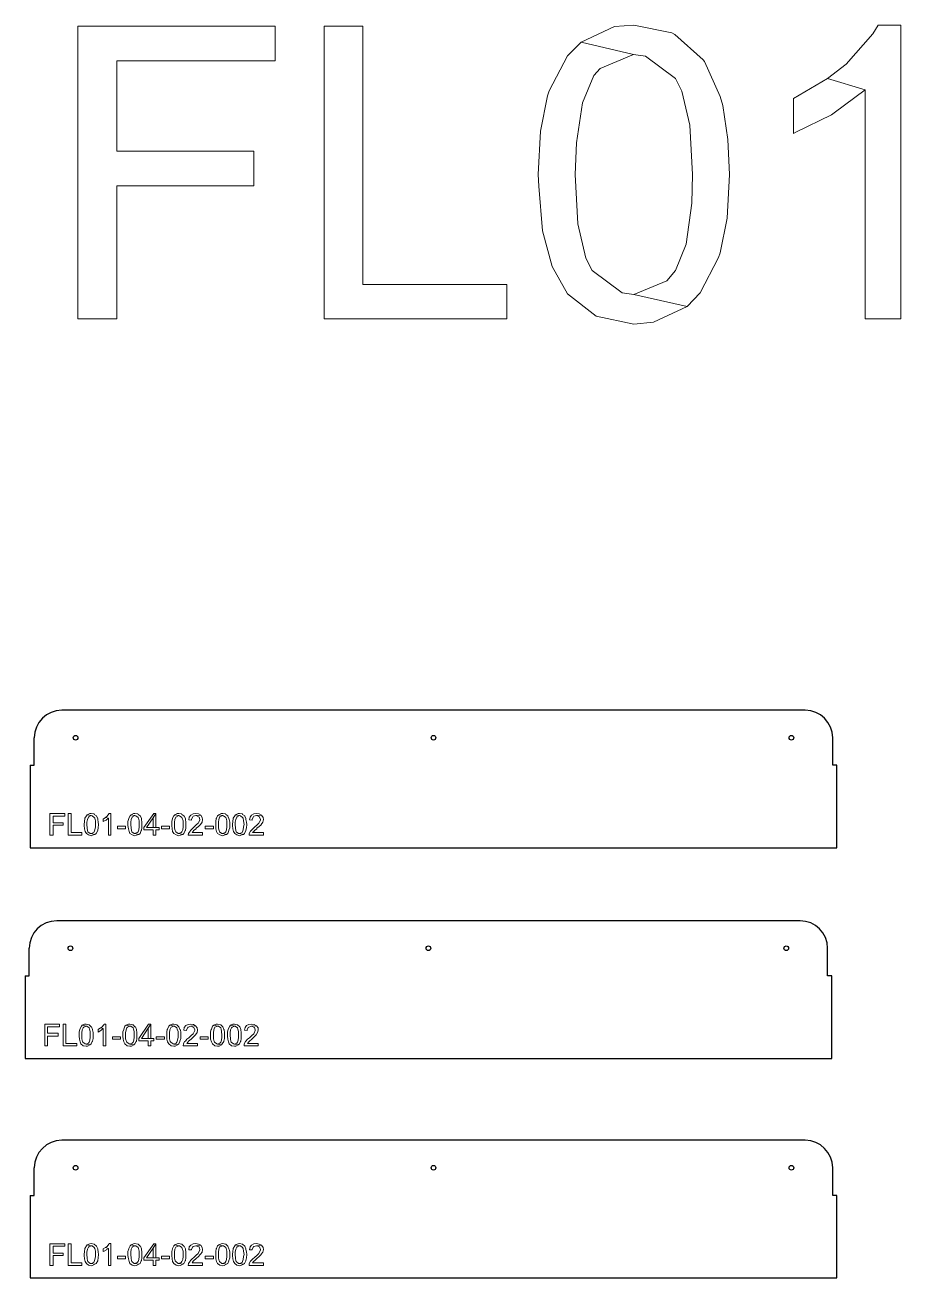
# Model space of a CAD drawing. Header units: millimetres. Extents: x 977 to 12288, y -94 to 5752.
# Drawn here: x 5550 to 6186, y 4636 to 5546 of the extents above; entities that cross this region are included whole.
import ezdxf

# ---------------------------------------------------------------- set-up
doc = ezdxf.new("R2010")
doc.units = ezdxf.units.MM

msp = doc.modelspace()

# ---------------------------------------------------------------- linework, layer by layer
at = {"color": 7, "linetype": 'Continuous', "lineweight": 25}
for p, q in [((6116.55254737, 5048.48994066), (5576.55254737, 5048.48994066)), ((5556.55254737, 5008.48994066), (5556.55254737, 5028.48994066)), ((6136.55254737, 5008.48994066), (6136.55254737, 5028.48994066)), ((5553.55254737, 5008.48994066), (5553.55254737, 4948.48994066)), ((5553.55254737, 5008.48994066), (5556.55254737, 5008.48994066)), ((6139.55254737, 5008.48994066), (6136.55254737, 5008.48994066)), ((6139.55254737, 4948.48994066), (6139.55254737, 5008.48994066)), ((5553.55254737, 4948.48994066), (6139.55254737, 4948.48994066)), ((6112.84202483, 4895.51691042), (5572.84202483, 4895.51691042)), ((5552.84202483, 4855.51691042), (5552.84202483, 4875.51691042)), ((6132.84202483, 4855.51691042), (6132.84202483, 4875.51691042)), ((5549.84202483, 4855.51691042), (5549.84202483, 4795.51691042)), ((5549.84202483, 4855.51691042), (5552.84202483, 4855.51691042)), ((6135.84202483, 4855.51691042), (6132.84202483, 4855.51691042)), ((6135.84202483, 4795.51691042), (6135.84202483, 4855.51691042)), ((5549.84202483, 4795.51691042), (6135.84202483, 4795.51691042)), ((6116.55254737, 4736.05411526), (5576.55254737, 4736.05411526)), ((5556.55254737, 4696.05411526), (5556.55254737, 4716.05411526)), ((6136.55254737, 4696.05411526), (6136.55254737, 4716.05411526)), ((5553.55254737, 4696.05411526), (5553.55254737, 4636.05411526)), ((5553.55254737, 4696.05411526), (5556.55254737, 4696.05411526)), ((6139.55254737, 4696.05411526), (6136.55254737, 4696.05411526)), ((6139.55254737, 4636.05411526), (6139.55254737, 4696.05411526)), ((5553.55254737, 4636.05411526), (6139.55254737, 4636.05411526))]:
    msp.add_line(p, q, dxfattribs=at)
at = {"color": 0, "lineweight": 0}
for points in [[(5731.49257593, 5545.3604979), (5588.21809279, 5545.3604979), (5588.21809279, 5332.70506426), (5616.4217312, 5332.70506426), (5616.4217312, 5429.44354402), (5715.98057481, 5429.44354402), (5715.98057481, 5454.54478221), (5616.4217312, 5454.54478221), (5616.4217312, 5520.25925972), (5731.49257593, 5520.25925972)], [(5795.23279875, 5545.3604979), (5767.02916034, 5545.3604979), (5767.02916034, 5332.70506426), (5899.86829727, 5332.70506426), (5899.86829727, 5357.80630245), (5795.23279875, 5357.80630245)], [(5992.09419488, 5546.20660706), (5977.99237567, 5545.07846152), (5953.73724664, 5533.79700615), (5991.8121585, 5524.77184186), (6000.5552864, 5523.64369633), (6022.27208798, 5507.28558605), (6027.06670651, 5498.26042175), (6032.7074342, 5473.44121995), (6034.68168888, 5437.62259916), (6034.11761612, 5416.75190674), (6030.16910674, 5387.1380864), (6022.27208798, 5367.95961228), (6016.06728753, 5360.34462991), (5992.09419488, 5350.47335646), (6030.73317951, 5341.73022856), (6040.32241657, 5351.601502), (6053.57812662, 5377.26681296), (6054.70627216, 5380.65124957), (6059.78292707, 5406.03452414), (6061.47514538, 5437.62259916), (6060.34699984, 5463.00587374), (6056.68052685, 5487.82507554), (6054.70627216, 5494.31191238), (6043.42481679, 5519.69518695), (6042.57870764, 5520.82333248), (6021.9900516, 5539.43773384), (6019.73376053, 5540.56587937)], [(6186.13522717, 5546.20660706), (6169.4950805, 5546.20660706), (6165.82860751, 5539.71977022), (6146.368097, 5517.72093226), (6132.83035057, 5507.28558605), (6160.18787983, 5499.10653091), (6160.18787983, 5332.70506426), (6186.13522717, 5332.70506426)], [(5953.73724664, 5533.79700615), (5943.86597319, 5523.92573271), (5930.61026314, 5498.54245814), (5929.4821176, 5494.87598514), (5924.40546269, 5469.21067419), (5922.71324438, 5437.62259916), (5922.99528077, 5429.16150764), (5925.81564461, 5396.72732346), (5932.86655421, 5370.77997612), (5943.86597319, 5351.03742923), (5964.73666562, 5334.67931895), (5992.09419488, 5329.03859127), (6006.47805047, 5330.44877319), (6030.73317951, 5341.73022856), (5992.09419488, 5350.47335646), (5983.63310336, 5351.601502), (5961.91630178, 5367.95961228), (5957.12168325, 5376.98477657), (5951.48095556, 5401.80397838), (5949.50670087, 5437.62259916), (5950.35281003, 5460.74958266), (5954.86539217, 5489.79933023), (5963.04444731, 5509.54187712), (5967.55702946, 5514.61853203), (5991.8121585, 5524.77184186)], [(6132.83035057, 5507.28558605), (6108.01114876, 5492.90173045), (6108.01114876, 5467.51845588), (6109.70336707, 5468.36456503), (6135.65071441, 5481.05620232), (6137.6249691, 5482.46638424), (6160.18787983, 5499.10653091)]]:
    msp.add_lwpolyline(points, close=True, dxfattribs=at)
at = {"color": 4, "lineweight": 0}
for points in [[(5578.62885573, 4973.39071087), (5567.91147313, 4973.39071087), (5567.91147313, 4957.59667336), (5570.16776421, 4957.59667336), (5570.16776421, 4964.92961934), (5577.50071019, 4964.92961934), (5577.50071019, 4966.62183765), (5570.16776421, 4966.62183765), (5570.16776421, 4971.41645618), (5578.62885573, 4971.41645618)], [(5583.42347426, 4973.39071087), (5581.16718319, 4973.39071087), (5581.16718319, 4957.59667336), (5591.03845663, 4957.59667336), (5591.03845663, 4959.57092804), (5583.42347426, 4959.57092804)], [(5594.98696601, 4972.54460172), (5594.42289324, 4971.69849256), (5593.2947477, 4970.00627426), (5593.2947477, 4969.72423787), (5593.01271132, 4967.74998318), (5592.73067494, 4965.49369211), (5592.73067494, 4964.64758296), (5593.01271132, 4962.39129189), (5593.57678409, 4960.4170372), (5594.42289324, 4959.00685528), (5595.83307516, 4957.87870974), (5597.80732985, 4957.31463697), (5598.93547539, 4957.59667336), (5600.62769369, 4958.16074612), (5597.80732985, 4959.00685528), (5597.24325708, 4959.00685528), (5595.55103878, 4960.13500081), (5595.26900239, 4960.98110997), (5594.98696601, 4962.67332827), (5594.70492963, 4965.49369211), (5594.70492963, 4967.18591042), (5595.26900239, 4969.16016511), (5595.83307516, 4970.85238341), (5596.11511155, 4971.13441979), (5597.80732985, 4971.98052895)], [(5597.80732985, 4973.39071087), (5596.9612207, 4973.39071087), (5594.98696601, 4972.54460172), (5597.80732985, 4971.98052895), (5598.653439, 4971.69849256), (5600.06362092, 4970.57034703), (5600.62769369, 4970.00627426), (5600.90973008, 4968.03201957), (5600.90973008, 4965.49369211), (5600.90973008, 4963.80147381), (5600.62769369, 4961.54518273), (5600.06362092, 4960.13500081), (5599.78158454, 4959.57092804), (5597.80732985, 4959.00685528), (5600.62769369, 4958.16074612), (5601.47380284, 4959.00685528), (5602.60194838, 4960.98110997), (5602.60194838, 4961.26314635), (5602.88398477, 4962.95536465), (5603.16602115, 4965.49369211), (5602.88398477, 4967.18591042), (5602.60194838, 4969.16016511), (5602.60194838, 4969.72423787), (5601.75583923, 4971.41645618), (5601.75583923, 4971.69849256), (5600.06362092, 4972.8266381), (5600.06362092, 4973.10867448)], [(5608.24267606, 4970.57034703), (5606.55045776, 4969.44220149), (5606.55045776, 4967.74998318), (5606.55045776, 4967.74998318), (5608.52471245, 4968.59609234), (5608.80674883, 4968.59609234), (5610.49896714, 4970.00627426)], [(5612.19118544, 4973.39071087), (5611.06303991, 4973.39071087), (5610.78100352, 4973.10867448), (5609.3708216, 4971.41645618), (5608.24267606, 4970.57034703), (5610.49896714, 4970.00627426), (5610.49896714, 4957.59667336), (5612.19118544, 4957.59667336)], [(5626.85707742, 4972.54460172), (5626.29300465, 4971.69849256), (5625.16485911, 4970.00627426), (5625.16485911, 4969.72423787), (5624.60078634, 4967.74998318), (5624.60078634, 4965.49369211), (5624.60078634, 4964.64758296), (5624.88282273, 4962.39129189), (5625.4468955, 4960.4170372), (5626.01096827, 4959.00685528), (5627.70318657, 4957.87870974), (5629.67744126, 4957.31463697), (5630.8055868, 4957.59667336), (5632.4978051, 4958.16074612), (5629.67744126, 4959.00685528), (5629.11336849, 4959.00685528), (5627.42115019, 4960.13500081), (5627.1391138, 4960.98110997), (5626.85707742, 4962.67332827), (5626.57504103, 4965.49369211), (5626.57504103, 4967.18591042), (5626.85707742, 4969.16016511), (5627.70318657, 4970.85238341), (5627.98522295, 4971.13441979), (5629.67744126, 4971.98052895)], [(5629.67744126, 4973.39071087), (5628.54929572, 4973.39071087), (5626.85707742, 4972.54460172), (5629.67744126, 4971.98052895), (5630.24151403, 4971.69849256), (5631.93373233, 4970.57034703), (5632.21576872, 4970.00627426), (5632.77984148, 4968.03201957), (5632.77984148, 4965.49369211), (5632.77984148, 4963.80147381), (5632.4978051, 4961.54518273), (5631.93373233, 4960.13500081), (5631.36965956, 4959.57092804), (5629.67744126, 4959.00685528), (5632.4978051, 4958.16074612), (5633.34391425, 4959.00685528), (5634.19002341, 4960.98110997), (5634.47205979, 4961.26314635), (5634.75409617, 4962.95536465), (5634.75409617, 4965.49369211), (5634.75409617, 4967.18591042), (5634.47205979, 4969.16016511), (5634.47205979, 4969.72423787), (5633.62595064, 4971.41645618), (5633.34391425, 4971.69849256), (5631.93373233, 4972.8266381), (5631.65169595, 4973.10867448)], [(5644.907406, 4973.39071087), (5643.49722408, 4973.39071087), (5636.16427809, 4963.23740104), (5636.16427809, 4961.54518273), (5642.93315131, 4961.54518273), (5642.93315131, 4957.59667336), (5644.907406, 4957.59667336), (5644.907406, 4961.54518273), (5647.16369708, 4961.54518273), (5647.16369708, 4963.23740104), (5644.907406, 4963.23740104), (5638.13853278, 4963.23740104), (5642.93315131, 4970.28831064)], [(5644.907406, 4973.39071087), (5642.93315131, 4970.28831064), (5642.93315131, 4963.23740104), (5638.13853278, 4963.23740104), (5644.907406, 4963.23740104)], [(5658.72718883, 4972.54460172), (5657.88107967, 4971.69849256), (5657.03497052, 4970.00627426), (5657.03497052, 4969.72423787), (5656.47089775, 4967.74998318), (5656.47089775, 4965.49369211), (5656.47089775, 4964.64758296), (5656.75293414, 4962.39129189), (5657.03497052, 4960.4170372), (5657.88107967, 4959.00685528), (5659.57329798, 4957.87870974), (5661.54755267, 4957.31463697), (5662.6756982, 4957.59667336), (5664.36791651, 4958.16074612), (5661.54755267, 4959.00685528), (5660.9834799, 4959.00685528), (5659.29126159, 4960.13500081), (5659.00922521, 4960.98110997), (5658.44515244, 4962.67332827), (5658.44515244, 4965.49369211), (5658.44515244, 4967.18591042), (5658.72718883, 4969.16016511), (5659.29126159, 4970.85238341), (5659.85533436, 4971.13441979), (5661.54755267, 4971.98052895)], [(5661.54755267, 4973.39071087), (5660.41940713, 4973.39071087), (5658.72718883, 4972.54460172), (5661.54755267, 4971.98052895), (5662.11162544, 4971.69849256), (5663.80384374, 4970.57034703), (5664.08588012, 4970.00627426), (5664.64995289, 4968.03201957), (5664.64995289, 4965.49369211), (5664.64995289, 4963.80147381), (5664.36791651, 4961.54518273), (5663.80384374, 4960.13500081), (5663.23977097, 4959.57092804), (5661.54755267, 4959.00685528), (5664.36791651, 4958.16074612), (5665.21402566, 4959.00685528), (5666.06013481, 4960.98110997), (5666.3421712, 4961.26314635), (5666.62420758, 4962.95536465), (5666.62420758, 4965.49369211), (5666.62420758, 4967.18591042), (5666.3421712, 4969.16016511), (5666.3421712, 4969.72423787), (5665.49606204, 4971.41645618), (5665.21402566, 4971.69849256), (5663.80384374, 4972.8266381), (5663.52180736, 4973.10867448)], [(5677.62362656, 4972.26256533), (5673.95715357, 4971.98052895), (5674.23918995, 4971.98052895), (5675.93140826, 4971.13441979), (5676.21344464, 4970.85238341), (5676.77751741, 4969.16016511), (5676.77751741, 4968.59609234), (5675.93140826, 4966.90387403), (5675.64937187, 4966.33980126), (5674.23918995, 4965.21165573), (5672.54697165, 4963.51943742), (5671.13678973, 4962.39129189), (5670.00864419, 4960.98110997), (5669.72660781, 4960.69907358), (5668.59846227, 4959.00685528), (5668.31642589, 4957.59667336), (5678.7517721, 4957.59667336), (5678.7517721, 4959.57092804), (5671.13678973, 4959.57092804), (5671.98289888, 4960.4170372), (5672.26493526, 4960.98110997), (5674.23918995, 4962.39129189), (5674.23918995, 4962.67332827), (5675.93140826, 4964.08351019), (5677.05955379, 4965.21165573), (5677.34159018, 4965.49369211), (5678.46973572, 4967.18591042), (5678.7517721, 4969.16016511), (5678.46973572, 4970.57034703)], [(5673.95715357, 4973.39071087), (5671.98289888, 4973.10867448), (5670.29068058, 4972.26256533), (5669.16253504, 4970.85238341), (5668.88049865, 4968.87812872), (5670.85475334, 4968.59609234), (5670.85475334, 4969.44220149), (5671.7008625, 4971.13441979), (5671.98289888, 4971.41645618), (5673.95715357, 4971.98052895), (5677.62362656, 4972.26256533), (5675.93140826, 4973.10867448)], [(5690.59730023, 4972.54460172), (5689.75119108, 4971.69849256), (5688.90508193, 4970.00627426), (5688.62304554, 4969.72423787), (5688.34100916, 4967.74998318), (5688.34100916, 4965.49369211), (5688.34100916, 4964.64758296), (5688.34100916, 4962.39129189), (5688.90508193, 4960.4170372), (5689.75119108, 4959.00685528), (5691.44340939, 4957.87870974), (5693.41766407, 4957.31463697), (5694.54580961, 4957.59667336), (5696.23802792, 4958.16074612), (5693.41766407, 4959.00685528), (5692.85359131, 4959.00685528), (5691.161373, 4960.13500081), (5690.87933662, 4960.98110997), (5690.31526385, 4962.67332827), (5690.31526385, 4965.49369211), (5690.31526385, 4967.18591042), (5690.59730023, 4969.16016511), (5691.161373, 4970.85238341), (5691.44340939, 4971.13441979), (5693.41766407, 4971.98052895)], [(5693.41766407, 4973.39071087), (5692.28951854, 4973.39071087), (5690.59730023, 4972.54460172), (5693.41766407, 4971.98052895), (5693.98173684, 4971.69849256), (5695.67395515, 4970.57034703), (5695.95599153, 4970.00627426), (5696.5200643, 4968.03201957), (5696.5200643, 4965.49369211), (5696.5200643, 4963.80147381), (5696.23802792, 4961.54518273), (5695.67395515, 4960.13500081), (5695.10988238, 4959.57092804), (5693.41766407, 4959.00685528), (5696.23802792, 4958.16074612), (5697.08413707, 4959.00685528), (5697.93024622, 4960.98110997), (5697.93024622, 4961.26314635), (5698.49431899, 4962.95536465), (5698.49431899, 4965.49369211), (5698.49431899, 4967.18591042), (5698.21228261, 4969.16016511), (5697.93024622, 4969.72423787), (5697.08413707, 4971.41645618), (5697.08413707, 4971.69849256), (5695.67395515, 4972.8266381), (5695.39191876, 4973.10867448)], [(5702.72486475, 4972.54460172), (5702.16079198, 4971.69849256), (5701.03264645, 4970.00627426), (5701.03264645, 4969.72423787), (5700.75061006, 4967.74998318), (5700.46857368, 4965.49369211), (5700.46857368, 4964.64758296), (5700.75061006, 4962.39129189), (5701.31468283, 4960.4170372), (5702.16079198, 4959.00685528), (5703.5709739, 4957.87870974), (5705.54522859, 4957.31463697), (5706.67337413, 4957.59667336), (5708.64762882, 4958.16074612), (5705.54522859, 4959.00685528), (5704.98115582, 4959.00685528), (5703.28893752, 4960.13500081), (5703.00690114, 4960.98110997), (5702.72486475, 4962.67332827), (5702.44282837, 4965.49369211), (5702.44282837, 4967.18591042), (5703.00690114, 4969.16016511), (5703.5709739, 4970.85238341), (5703.85301029, 4971.13441979), (5705.54522859, 4971.98052895)], [(5705.54522859, 4973.39071087), (5704.69911944, 4973.39071087), (5702.72486475, 4972.54460172), (5705.54522859, 4971.98052895), (5706.39133775, 4971.69849256), (5707.80151967, 4970.57034703), (5708.36559243, 4970.00627426), (5708.64762882, 4968.03201957), (5708.9296652, 4965.49369211), (5708.64762882, 4963.80147381), (5708.36559243, 4961.54518273), (5707.80151967, 4960.13500081), (5707.51948328, 4959.57092804), (5705.54522859, 4959.00685528), (5708.64762882, 4958.16074612), (5709.21170159, 4959.00685528), (5710.33984712, 4960.98110997), (5710.33984712, 4961.26314635), (5710.62188351, 4962.95536465), (5710.90391989, 4965.49369211), (5710.62188351, 4967.18591042), (5710.33984712, 4969.16016511), (5710.33984712, 4969.72423787), (5709.49373797, 4971.41645618), (5709.49373797, 4971.69849256), (5707.80151967, 4972.8266381), (5707.80151967, 4973.10867448)], [(5721.62130249, 4972.26256533), (5717.95482949, 4971.98052895), (5718.23686588, 4971.98052895), (5720.21112057, 4971.13441979), (5720.21112057, 4970.85238341), (5720.77519334, 4969.16016511), (5720.77519334, 4968.59609234), (5719.92908418, 4966.90387403), (5719.6470478, 4966.33980126), (5718.51890226, 4965.21165573), (5716.54464757, 4963.51943742), (5715.41650204, 4962.39129189), (5714.00632012, 4960.98110997), (5713.72428373, 4960.69907358), (5712.5961382, 4959.00685528), (5712.5961382, 4957.59667336), (5723.03148441, 4957.59667336), (5723.03148441, 4959.57092804), (5715.13446565, 4959.57092804), (5715.98057481, 4960.4170372), (5716.54464757, 4960.98110997), (5718.23686588, 4962.39129189), (5718.23686588, 4962.67332827), (5719.92908418, 4964.08351019), (5721.3392661, 4965.21165573), (5721.3392661, 4965.49369211), (5722.46741164, 4967.18591042), (5723.03148441, 4969.16016511), (5722.74944803, 4970.57034703)], [(5717.95482949, 4973.39071087), (5715.98057481, 4973.10867448), (5714.2883565, 4972.26256533), (5713.44224735, 4970.85238341), (5712.87817458, 4968.87812872), (5714.85242927, 4968.59609234), (5714.85242927, 4969.44220149), (5715.69853842, 4971.13441979), (5715.98057481, 4971.41645618), (5717.95482949, 4971.98052895), (5721.62130249, 4972.26256533), (5719.92908418, 4973.10867448)], [(5616.98580397, 4962.39129189), (5616.98580397, 4964.36554658), (5622.90856804, 4964.36554658), (5622.90856804, 4962.39129189), (5616.98580397, 4962.39129189)], [(5648.85591538, 4962.39129189), (5648.85591538, 4964.36554658), (5654.77867945, 4964.36554658), (5654.77867945, 4962.39129189), (5648.85591538, 4962.39129189)], [(5680.72602679, 4962.39129189), (5680.72602679, 4964.36554658), (5686.64879086, 4964.36554658), (5686.64879086, 4962.39129189), (5680.72602679, 4962.39129189)], [(5574.96238274, 4820.52699066), (5564.24500014, 4820.52699066), (5564.24500014, 4804.73295315), (5566.21925483, 4804.73295315), (5566.21925483, 4811.78386276), (5573.8342372, 4811.78386276), (5573.8342372, 4813.75811744), (5566.21925483, 4813.75811744), (5566.21925483, 4818.55273597), (5574.96238274, 4818.55273597)], [(5579.47496488, 4820.52699066), (5577.50071019, 4820.52699066), (5577.50071019, 4804.73295315), (5587.37198364, 4804.73295315), (5587.37198364, 4806.42517146), (5579.47496488, 4806.42517146)], [(5591.32049302, 4819.68088151), (5590.75642025, 4818.83477236), (5589.62827471, 4816.86051767), (5589.62827471, 4816.57848129), (5589.06420194, 4814.88626298), (5589.06420194, 4812.34793552), (5589.06420194, 4811.78386276), (5589.34623833, 4809.52757168), (5589.9103111, 4807.55331699), (5590.47438386, 4806.14313507), (5592.16660217, 4804.73295315), (5594.14085686, 4804.45091677), (5595.26900239, 4804.45091677), (5596.9612207, 4805.29702592), (5594.14085686, 4805.86109869), (5593.57678409, 4806.14313507), (5591.88456578, 4807.27128061), (5591.6025294, 4807.83535338), (5591.03845663, 4809.80960807), (5591.03845663, 4812.34793552), (5591.03845663, 4814.04015383), (5591.32049302, 4816.2964449), (5592.16660217, 4817.70662682), (5592.44863855, 4818.27069959), (5594.14085686, 4818.83477236)], [(5594.14085686, 4820.52699066), (5593.01271132, 4820.52699066), (5591.32049302, 4819.68088151), (5594.14085686, 4818.83477236), (5594.70492963, 4818.83477236), (5596.39714793, 4817.70662682), (5596.67918431, 4816.86051767), (5597.24325708, 4815.16829936), (5597.24325708, 4812.34793552), (5597.24325708, 4810.9377536), (5596.9612207, 4808.68146253), (5596.39714793, 4807.27128061), (5595.83307516, 4806.70720784), (5594.14085686, 4805.86109869), (5596.9612207, 4805.29702592), (5597.80732985, 4806.14313507), (5598.653439, 4807.83535338), (5598.93547539, 4808.11738976), (5599.21751177, 4810.09164445), (5599.21751177, 4812.34793552), (5599.21751177, 4814.32219021), (5598.93547539, 4816.2964449), (5598.93547539, 4816.57848129), (5598.08936624, 4818.55273597), (5597.80732985, 4818.55273597), (5596.39714793, 4819.9629179), (5596.11511155, 4819.9629179)], [(5604.57620307, 4817.70662682), (5602.88398477, 4816.57848129), (5602.88398477, 4814.6042266), (5602.88398477, 4814.6042266), (5604.85823945, 4815.73237213), (5604.85823945, 4815.73237213), (5606.55045776, 4817.14255405)], [(5608.52471245, 4820.52699066), (5607.39656691, 4820.52699066), (5607.11453053, 4819.9629179), (5605.70434861, 4818.27069959), (5604.57620307, 4817.70662682), (5606.55045776, 4817.14255405), (5606.55045776, 4804.73295315), (5608.52471245, 4804.73295315)], [(5623.19060442, 4819.68088151), (5622.34449527, 4818.83477236), (5621.49838612, 4816.86051767), (5621.49838612, 4816.57848129), (5620.93431335, 4814.88626298), (5620.93431335, 4812.34793552), (5620.93431335, 4811.78386276), (5621.21634973, 4809.52757168), (5621.49838612, 4807.55331699), (5622.34449527, 4806.14313507), (5624.03671358, 4804.73295315), (5626.01096827, 4804.45091677), (5627.1391138, 4804.45091677), (5628.83133211, 4805.29702592), (5626.01096827, 4805.86109869), (5625.4468955, 4806.14313507), (5623.75467719, 4807.27128061), (5623.47264081, 4807.83535338), (5622.90856804, 4809.80960807), (5622.90856804, 4812.34793552), (5622.90856804, 4814.04015383), (5623.19060442, 4816.2964449), (5623.75467719, 4817.70662682), (5624.31874996, 4818.27069959), (5626.01096827, 4818.83477236)], [(5626.01096827, 4820.52699066), (5624.88282273, 4820.52699066), (5623.19060442, 4819.68088151), (5626.01096827, 4818.83477236), (5626.57504103, 4818.83477236), (5628.26725934, 4817.70662682), (5628.54929572, 4816.86051767), (5629.11336849, 4815.16829936), (5629.11336849, 4812.34793552), (5629.11336849, 4810.9377536), (5628.83133211, 4808.68146253), (5628.26725934, 4807.27128061), (5627.70318657, 4806.70720784), (5626.01096827, 4805.86109869), (5628.83133211, 4805.29702592), (5629.67744126, 4806.14313507), (5630.52355041, 4807.83535338), (5630.8055868, 4808.11738976), (5631.08762318, 4810.09164445), (5631.08762318, 4812.34793552), (5631.08762318, 4814.32219021), (5630.8055868, 4816.2964449), (5630.8055868, 4816.57848129), (5629.95947764, 4818.55273597), (5629.67744126, 4818.55273597), (5628.26725934, 4819.9629179), (5627.98522295, 4819.9629179)], [(5641.24093301, 4820.52699066), (5639.5487147, 4820.52699066), (5632.4978051, 4810.09164445), (5632.4978051, 4808.39942615), (5639.26667832, 4808.39942615), (5639.26667832, 4804.73295315), (5641.24093301, 4804.73295315), (5641.24093301, 4808.39942615), (5643.49722408, 4808.39942615), (5643.49722408, 4810.09164445), (5641.24093301, 4810.09164445), (5634.47205979, 4810.09164445), (5639.26667832, 4817.42459044)], [(5641.24093301, 4820.52699066), (5639.26667832, 4817.42459044), (5639.26667832, 4810.09164445), (5634.47205979, 4810.09164445), (5641.24093301, 4810.09164445)], [(5655.06071583, 4819.68088151), (5654.21460668, 4818.83477236), (5653.36849753, 4816.86051767), (5653.08646114, 4816.57848129), (5652.80442476, 4814.88626298), (5652.80442476, 4812.34793552), (5652.80442476, 4811.78386276), (5652.80442476, 4809.52757168), (5653.36849753, 4807.55331699), (5654.21460668, 4806.14313507), (5655.90682498, 4804.73295315), (5657.88107967, 4804.45091677), (5659.00922521, 4804.45091677), (5660.70144351, 4805.29702592), (5657.88107967, 4805.86109869), (5657.3170069, 4806.14313507), (5655.6247886, 4807.27128061), (5655.34275222, 4807.83535338), (5654.77867945, 4809.80960807), (5654.77867945, 4812.34793552), (5654.77867945, 4814.04015383), (5655.06071583, 4816.2964449), (5655.6247886, 4817.70662682), (5655.90682498, 4818.27069959), (5657.88107967, 4818.83477236)], [(5657.88107967, 4820.52699066), (5656.75293414, 4820.52699066), (5655.06071583, 4819.68088151), (5657.88107967, 4818.83477236), (5658.44515244, 4818.83477236), (5660.13737075, 4817.70662682), (5660.41940713, 4816.86051767), (5660.9834799, 4815.16829936), (5660.9834799, 4812.34793552), (5660.9834799, 4810.9377536), (5660.70144351, 4808.68146253), (5660.13737075, 4807.27128061), (5659.57329798, 4806.70720784), (5657.88107967, 4805.86109869), (5660.70144351, 4805.29702592), (5661.54755267, 4806.14313507), (5662.39366182, 4807.83535338), (5662.39366182, 4808.11738976), (5662.95773459, 4810.09164445), (5662.95773459, 4812.34793552), (5662.95773459, 4814.32219021), (5662.6756982, 4816.2964449), (5662.39366182, 4816.57848129), (5661.54755267, 4818.55273597), (5661.54755267, 4818.55273597), (5660.13737075, 4819.9629179), (5659.85533436, 4819.9629179)], [(5673.67511718, 4819.11680874), (5670.29068058, 4818.83477236), (5670.57271696, 4818.83477236), (5672.26493526, 4817.98866321), (5672.54697165, 4817.98866321), (5673.11104442, 4816.2964449), (5673.11104442, 4815.73237213), (5672.26493526, 4813.75811744), (5671.98289888, 4813.47608106), (5670.57271696, 4812.06589914), (5668.88049865, 4810.37368083), (5667.47031673, 4809.52757168), (5666.3421712, 4808.11738976), (5665.77809843, 4807.83535338), (5664.93198928, 4806.14313507), (5664.64995289, 4804.73295315), (5675.08529911, 4804.73295315), (5675.08529911, 4806.42517146), (5667.47031673, 4806.42517146), (5668.31642589, 4807.55331699), (5668.59846227, 4808.11738976), (5670.57271696, 4809.52757168), (5670.57271696, 4809.52757168), (5672.26493526, 4811.21978999), (5673.3930808, 4812.34793552), (5673.67511718, 4812.62997191), (5674.80326272, 4814.32219021), (5675.08529911, 4816.01440852), (5674.80326272, 4817.70662682)], [(5670.29068058, 4820.52699066), (5668.31642589, 4820.24495428), (5666.62420758, 4819.39884513), (5665.49606204, 4817.98866321), (5665.21402566, 4816.01440852), (5667.18828035, 4815.73237213), (5667.18828035, 4816.2964449), (5668.0343895, 4817.98866321), (5668.31642589, 4818.27069959), (5670.29068058, 4818.83477236), (5673.67511718, 4819.11680874), (5672.26493526, 4820.24495428)], [(5686.93082724, 4819.68088151), (5686.08471809, 4818.83477236), (5685.23860893, 4816.86051767), (5684.95657255, 4816.57848129), (5684.67453617, 4814.88626298), (5684.67453617, 4812.34793552), (5684.67453617, 4811.78386276), (5684.67453617, 4809.52757168), (5685.23860893, 4807.55331699), (5686.08471809, 4806.14313507), (5687.77693639, 4804.73295315), (5689.75119108, 4804.45091677), (5690.87933662, 4804.45091677), (5692.57155492, 4805.29702592), (5689.75119108, 4805.86109869), (5689.18711831, 4806.14313507), (5687.49490001, 4807.27128061), (5687.21286362, 4807.83535338), (5686.64879086, 4809.80960807), (5686.64879086, 4812.34793552), (5686.64879086, 4814.04015383), (5686.93082724, 4816.2964449), (5687.49490001, 4817.70662682), (5687.77693639, 4818.27069959), (5689.75119108, 4818.83477236)], [(5689.75119108, 4820.52699066), (5688.62304554, 4820.52699066), (5686.93082724, 4819.68088151), (5689.75119108, 4818.83477236), (5690.31526385, 4818.83477236), (5692.00748215, 4817.70662682), (5692.28951854, 4816.86051767), (5692.57155492, 4815.16829936), (5692.85359131, 4812.34793552), (5692.85359131, 4810.9377536), (5692.57155492, 4808.68146253), (5692.00748215, 4807.27128061), (5691.44340939, 4806.70720784), (5689.75119108, 4805.86109869), (5692.57155492, 4805.29702592), (5693.13562769, 4806.14313507), (5694.26377323, 4807.83535338), (5694.26377323, 4808.11738976), (5694.827846, 4810.09164445), (5694.827846, 4812.34793552), (5694.827846, 4814.32219021), (5694.54580961, 4816.2964449), (5694.26377323, 4816.57848129), (5693.41766407, 4818.55273597), (5693.41766407, 4818.55273597), (5692.00748215, 4819.9629179), (5691.72544577, 4819.9629179)], [(5699.05839176, 4819.68088151), (5698.49431899, 4818.83477236), (5697.36617345, 4816.86051767), (5697.36617345, 4816.57848129), (5696.80210068, 4814.88626298), (5696.80210068, 4812.34793552), (5696.80210068, 4811.78386276), (5697.08413707, 4809.52757168), (5697.64820984, 4807.55331699), (5698.21228261, 4806.14313507), (5699.90450091, 4804.73295315), (5701.8787556, 4804.45091677), (5703.00690114, 4804.45091677), (5704.69911944, 4805.29702592), (5701.8787556, 4805.86109869), (5701.31468283, 4806.14313507), (5699.62246453, 4807.27128061), (5699.34042814, 4807.83535338), (5699.05839176, 4809.80960807), (5698.77635537, 4812.34793552), (5698.77635537, 4814.04015383), (5699.05839176, 4816.2964449), (5699.90450091, 4817.70662682), (5700.18653729, 4818.27069959), (5701.8787556, 4818.83477236)], [(5701.8787556, 4820.52699066), (5700.75061006, 4820.52699066), (5699.05839176, 4819.68088151), (5701.8787556, 4818.83477236), (5702.44282837, 4818.83477236), (5704.13504667, 4817.70662682), (5704.41708306, 4816.86051767), (5704.98115582, 4815.16829936), (5704.98115582, 4812.34793552), (5704.98115582, 4810.9377536), (5704.69911944, 4808.68146253), (5704.13504667, 4807.27128061), (5703.5709739, 4806.70720784), (5701.8787556, 4805.86109869), (5704.69911944, 4805.29702592), (5705.54522859, 4806.14313507), (5706.39133775, 4807.83535338), (5706.67337413, 4808.11738976), (5706.95541051, 4810.09164445), (5706.95541051, 4812.34793552), (5706.95541051, 4814.32219021), (5706.67337413, 4816.2964449), (5706.67337413, 4816.57848129), (5705.82726498, 4818.55273597), (5705.82726498, 4818.55273597), (5704.13504667, 4819.9629179), (5703.85301029, 4819.9629179)], [(5717.95482949, 4819.11680874), (5714.2883565, 4818.83477236), (5714.57039289, 4818.83477236), (5716.26261119, 4817.98866321), (5716.54464757, 4817.98866321), (5717.10872034, 4816.2964449), (5717.10872034, 4815.73237213), (5716.26261119, 4813.75811744), (5715.98057481, 4813.47608106), (5714.57039289, 4812.06589914), (5712.87817458, 4810.37368083), (5711.46799266, 4809.52757168), (5710.33984712, 4808.11738976), (5710.05781074, 4807.83535338), (5708.9296652, 4806.14313507), (5708.9296652, 4804.73295315), (5719.08297503, 4804.73295315), (5719.08297503, 4806.42517146), (5711.46799266, 4806.42517146), (5712.31410181, 4807.55331699), (5712.87817458, 4808.11738976), (5714.57039289, 4809.52757168), (5714.57039289, 4809.52757168), (5716.26261119, 4811.21978999), (5717.39075673, 4812.34793552), (5717.67279311, 4812.62997191), (5718.80093865, 4814.32219021), (5719.08297503, 4816.01440852), (5719.08297503, 4817.70662682)], [(5714.2883565, 4820.52699066), (5712.31410181, 4820.24495428), (5710.62188351, 4819.39884513), (5709.77577435, 4817.98866321), (5709.21170159, 4816.01440852), (5711.18595628, 4815.73237213), (5711.18595628, 4816.2964449), (5712.03206543, 4817.98866321), (5712.31410181, 4818.27069959), (5714.2883565, 4818.83477236), (5717.95482949, 4819.11680874), (5716.26261119, 4820.24495428)], [(5613.31933098, 4809.52757168), (5613.31933098, 4811.21978999), (5619.24209505, 4811.21978999), (5619.24209505, 4809.52757168), (5613.31933098, 4809.52757168)], [(5645.18944239, 4809.52757168), (5645.18944239, 4811.21978999), (5651.11220645, 4811.21978999), (5651.11220645, 4809.52757168), (5645.18944239, 4809.52757168)], [(5677.05955379, 4809.52757168), (5677.05955379, 4811.21978999), (5682.98231786, 4811.21978999), (5682.98231786, 4809.52757168), (5677.05955379, 4809.52757168)], [(5578.62885573, 4660.89439724), (5567.91147313, 4660.89439724), (5567.91147313, 4645.10035973), (5570.16776421, 4645.10035973), (5570.16776421, 4652.43330572), (5577.50071019, 4652.43330572), (5577.50071019, 4654.12552402), (5570.16776421, 4654.12552402), (5570.16776421, 4659.20217894), (5578.62885573, 4659.20217894)], [(5583.42347426, 4660.89439724), (5581.16718319, 4660.89439724), (5581.16718319, 4645.10035973), (5591.03845663, 4645.10035973), (5591.03845663, 4647.07461442), (5583.42347426, 4647.07461442)], [(5594.98696601, 4660.04828809), (5594.42289324, 4659.48421532), (5593.2947477, 4657.50996063), (5593.2947477, 4657.22792425), (5593.01271132, 4655.25366956), (5592.73067494, 4652.99737848), (5592.73067494, 4652.43330572), (5593.01271132, 4649.89497826), (5593.57678409, 4647.92072357), (5594.42289324, 4646.51054165), (5595.83307516, 4645.38239611), (5597.80732985, 4644.81832334), (5598.93547539, 4645.10035973), (5600.62769369, 4645.94646888), (5597.80732985, 4646.51054165), (5597.24325708, 4646.51054165), (5595.55103878, 4647.92072357), (5595.26900239, 4648.48479634), (5594.98696601, 4650.45905103), (5594.70492963, 4652.99737848), (5594.70492963, 4654.68959679), (5595.26900239, 4656.94588786), (5595.83307516, 4658.35606978), (5596.11511155, 4658.63810617), (5597.80732985, 4659.48421532)], [(5597.80732985, 4661.17643362), (5596.9612207, 4660.89439724), (5594.98696601, 4660.04828809), (5597.80732985, 4659.48421532), (5598.653439, 4659.48421532), (5600.06362092, 4658.0740334), (5600.62769369, 4657.50996063), (5600.90973008, 4655.53570594), (5600.90973008, 4652.99737848), (5600.90973008, 4651.58719656), (5600.62769369, 4649.33090549), (5600.06362092, 4647.92072357), (5599.78158454, 4647.3566508), (5597.80732985, 4646.51054165), (5600.62769369, 4645.94646888), (5601.47380284, 4646.51054165), (5602.60194838, 4648.48479634), (5602.60194838, 4648.76683272), (5602.88398477, 4650.74108741), (5603.16602115, 4652.99737848), (5602.88398477, 4654.97163317), (5602.60194838, 4656.66385148), (5602.60194838, 4657.22792425), (5601.75583923, 4659.20217894), (5601.75583923, 4659.20217894), (5600.06362092, 4660.61236086), (5600.06362092, 4660.61236086)], [(5612.19118544, 4661.17643362), (5611.06303991, 4661.17643362), (5610.78100352, 4660.61236086), (5609.3708216, 4658.92014255), (5608.24267606, 4658.0740334), (5610.49896714, 4657.50996063), (5610.49896714, 4645.10035973), (5612.19118544, 4645.10035973)], [(5626.85707742, 4660.04828809), (5626.29300465, 4659.48421532), (5625.16485911, 4657.50996063), (5625.16485911, 4657.22792425), (5624.60078634, 4655.25366956), (5624.60078634, 4652.99737848), (5624.60078634, 4652.43330572), (5624.88282273, 4649.89497826), (5625.4468955, 4647.92072357), (5626.01096827, 4646.51054165), (5627.70318657, 4645.38239611), (5629.67744126, 4644.81832334), (5630.8055868, 4645.10035973), (5632.4978051, 4645.94646888), (5629.67744126, 4646.51054165), (5629.11336849, 4646.51054165), (5627.42115019, 4647.92072357), (5627.1391138, 4648.48479634), (5626.85707742, 4650.45905103), (5626.57504103, 4652.99737848), (5626.57504103, 4654.68959679), (5626.85707742, 4656.94588786), (5627.70318657, 4658.35606978), (5627.98522295, 4658.63810617), (5629.67744126, 4659.48421532)], [(5629.67744126, 4661.17643362), (5628.54929572, 4660.89439724), (5626.85707742, 4660.04828809), (5629.67744126, 4659.48421532), (5630.24151403, 4659.48421532), (5631.93373233, 4658.0740334), (5632.21576872, 4657.50996063), (5632.77984148, 4655.53570594), (5632.77984148, 4652.99737848), (5632.77984148, 4651.58719656), (5632.4978051, 4649.33090549), (5631.93373233, 4647.92072357), (5631.36965956, 4647.3566508), (5629.67744126, 4646.51054165), (5632.4978051, 4645.94646888), (5633.34391425, 4646.51054165), (5634.19002341, 4648.48479634), (5634.47205979, 4648.76683272), (5634.75409617, 4650.74108741), (5634.75409617, 4652.99737848), (5634.75409617, 4654.97163317), (5634.47205979, 4656.66385148), (5634.47205979, 4657.22792425), (5633.62595064, 4659.20217894), (5633.34391425, 4659.20217894), (5631.93373233, 4660.61236086), (5631.65169595, 4660.61236086)], [(5644.907406, 4660.89439724), (5643.49722408, 4660.89439724), (5636.16427809, 4650.74108741), (5636.16427809, 4649.04886911), (5642.93315131, 4649.04886911), (5642.93315131, 4645.10035973), (5644.907406, 4645.10035973), (5644.907406, 4649.04886911), (5647.16369708, 4649.04886911), (5647.16369708, 4650.74108741), (5644.907406, 4650.74108741), (5638.13853278, 4650.74108741), (5642.93315131, 4657.79199701)], [(5644.907406, 4660.89439724), (5642.93315131, 4657.79199701), (5642.93315131, 4650.74108741), (5638.13853278, 4650.74108741), (5644.907406, 4650.74108741)], [(5658.72718883, 4660.04828809), (5657.88107967, 4659.48421532), (5657.03497052, 4657.50996063), (5657.03497052, 4657.22792425), (5656.47089775, 4655.25366956), (5656.47089775, 4652.99737848), (5656.47089775, 4652.43330572), (5656.75293414, 4649.89497826), (5657.03497052, 4647.92072357), (5657.88107967, 4646.51054165), (5659.57329798, 4645.38239611), (5661.54755267, 4644.81832334), (5662.6756982, 4645.10035973), (5664.36791651, 4645.94646888), (5661.54755267, 4646.51054165), (5660.9834799, 4646.51054165), (5659.29126159, 4647.92072357), (5659.00922521, 4648.48479634), (5658.44515244, 4650.45905103), (5658.44515244, 4652.99737848), (5658.44515244, 4654.68959679), (5658.72718883, 4656.94588786), (5659.29126159, 4658.35606978), (5659.85533436, 4658.63810617), (5661.54755267, 4659.48421532)], [(5661.54755267, 4661.17643362), (5660.41940713, 4660.89439724), (5658.72718883, 4660.04828809), (5661.54755267, 4659.48421532), (5662.11162544, 4659.48421532), (5663.80384374, 4658.0740334), (5664.08588012, 4657.50996063), (5664.64995289, 4655.53570594), (5664.64995289, 4652.99737848), (5664.64995289, 4651.58719656), (5664.36791651, 4649.33090549), (5663.80384374, 4647.92072357), (5663.23977097, 4647.3566508), (5661.54755267, 4646.51054165), (5664.36791651, 4645.94646888), (5665.21402566, 4646.51054165), (5666.06013481, 4648.48479634), (5666.3421712, 4648.76683272), (5666.62420758, 4650.74108741), (5666.62420758, 4652.99737848), (5666.62420758, 4654.97163317), (5666.3421712, 4656.66385148), (5666.3421712, 4657.22792425), (5665.49606204, 4659.20217894), (5665.21402566, 4659.20217894), (5663.80384374, 4660.61236086), (5663.52180736, 4660.61236086)], [(5673.95715357, 4661.17643362), (5671.98289888, 4660.89439724), (5670.29068058, 4659.7662517), (5669.16253504, 4658.63810617), (5668.88049865, 4656.38181509), (5670.85475334, 4656.38181509), (5670.85475334, 4656.94588786), (5671.7008625, 4658.63810617), (5671.98289888, 4658.92014255), (5673.95715357, 4659.48421532), (5677.62362656, 4659.7662517), (5675.93140826, 4660.61236086)], [(5690.59730023, 4660.04828809), (5689.75119108, 4659.48421532), (5688.90508193, 4657.50996063), (5688.62304554, 4657.22792425), (5688.34100916, 4655.25366956), (5688.34100916, 4652.99737848), (5688.34100916, 4652.43330572), (5688.34100916, 4649.89497826), (5688.90508193, 4647.92072357), (5689.75119108, 4646.51054165), (5691.44340939, 4645.38239611), (5693.41766407, 4644.81832334), (5694.54580961, 4645.10035973), (5696.23802792, 4645.94646888), (5693.41766407, 4646.51054165), (5692.85359131, 4646.51054165), (5691.161373, 4647.92072357), (5690.87933662, 4648.48479634), (5690.31526385, 4650.45905103), (5690.31526385, 4652.99737848), (5690.31526385, 4654.68959679), (5690.59730023, 4656.94588786), (5691.161373, 4658.35606978), (5691.44340939, 4658.63810617), (5693.41766407, 4659.48421532)], [(5693.41766407, 4661.17643362), (5692.28951854, 4660.89439724), (5690.59730023, 4660.04828809), (5693.41766407, 4659.48421532), (5693.98173684, 4659.48421532), (5695.67395515, 4658.0740334), (5695.95599153, 4657.50996063), (5696.5200643, 4655.53570594), (5696.5200643, 4652.99737848), (5696.5200643, 4651.58719656), (5696.23802792, 4649.33090549), (5695.67395515, 4647.92072357), (5695.10988238, 4647.3566508), (5693.41766407, 4646.51054165), (5696.23802792, 4645.94646888), (5697.08413707, 4646.51054165), (5697.93024622, 4648.48479634), (5697.93024622, 4648.76683272), (5698.49431899, 4650.74108741), (5698.49431899, 4652.99737848), (5698.49431899, 4654.97163317), (5698.21228261, 4656.66385148), (5697.93024622, 4657.22792425), (5697.08413707, 4659.20217894), (5697.08413707, 4659.20217894), (5695.67395515, 4660.61236086), (5695.39191876, 4660.61236086)], [(5702.72486475, 4660.04828809), (5702.16079198, 4659.48421532), (5701.03264645, 4657.50996063), (5701.03264645, 4657.22792425), (5700.75061006, 4655.25366956), (5700.46857368, 4652.99737848), (5700.46857368, 4652.43330572), (5700.75061006, 4649.89497826), (5701.31468283, 4647.92072357), (5702.16079198, 4646.51054165), (5703.5709739, 4645.38239611), (5705.54522859, 4644.81832334), (5706.67337413, 4645.10035973), (5708.64762882, 4645.94646888), (5705.54522859, 4646.51054165), (5704.98115582, 4646.51054165), (5703.28893752, 4647.92072357), (5703.00690114, 4648.48479634), (5702.72486475, 4650.45905103), (5702.44282837, 4652.99737848), (5702.44282837, 4654.68959679), (5703.00690114, 4656.94588786), (5703.5709739, 4658.35606978), (5703.85301029, 4658.63810617), (5705.54522859, 4659.48421532)], [(5705.54522859, 4661.17643362), (5704.69911944, 4660.89439724), (5702.72486475, 4660.04828809), (5705.54522859, 4659.48421532), (5706.39133775, 4659.48421532), (5707.80151967, 4658.0740334), (5708.36559243, 4657.50996063), (5708.64762882, 4655.53570594), (5708.9296652, 4652.99737848), (5708.64762882, 4651.58719656), (5708.36559243, 4649.33090549), (5707.80151967, 4647.92072357), (5707.51948328, 4647.3566508), (5705.54522859, 4646.51054165), (5708.64762882, 4645.94646888), (5709.21170159, 4646.51054165), (5710.33984712, 4648.48479634), (5710.33984712, 4648.76683272), (5710.62188351, 4650.74108741), (5710.90391989, 4652.99737848), (5710.62188351, 4654.97163317), (5710.33984712, 4656.66385148), (5710.33984712, 4657.22792425), (5709.49373797, 4659.20217894), (5709.49373797, 4659.20217894), (5707.80151967, 4660.61236086), (5707.80151967, 4660.61236086)], [(5717.95482949, 4661.17643362), (5715.98057481, 4660.89439724), (5714.2883565, 4659.7662517), (5713.44224735, 4658.63810617), (5712.87817458, 4656.38181509), (5714.85242927, 4656.38181509), (5714.85242927, 4656.94588786), (5715.69853842, 4658.63810617), (5715.98057481, 4658.92014255), (5717.95482949, 4659.48421532), (5721.62130249, 4659.7662517), (5719.92908418, 4660.61236086)], [(5608.24267606, 4658.0740334), (5606.55045776, 4657.22792425), (5606.55045776, 4655.25366956), (5606.55045776, 4655.25366956), (5608.52471245, 4656.09977871), (5608.80674883, 4656.38181509), (5610.49896714, 4657.50996063)], [(5616.98580397, 4649.89497826), (5616.98580397, 4651.86923295), (5622.90856804, 4651.86923295), (5622.90856804, 4649.89497826), (5616.98580397, 4649.89497826)], [(5648.85591538, 4649.89497826), (5648.85591538, 4651.86923295), (5654.77867945, 4651.86923295), (5654.77867945, 4649.89497826), (5648.85591538, 4649.89497826)], [(5677.62362656, 4659.7662517), (5673.95715357, 4659.48421532), (5674.23918995, 4659.48421532), (5675.93140826, 4658.63810617), (5676.21344464, 4658.63810617), (5676.77751741, 4656.66385148), (5676.77751741, 4656.38181509), (5675.93140826, 4654.4075604), (5675.64937187, 4653.84348764), (5674.23918995, 4652.7153421), (5672.54697165, 4651.0231238), (5671.13678973, 4649.89497826), (5670.00864419, 4648.76683272), (5669.72660781, 4648.20275995), (5668.59846227, 4646.51054165), (5668.31642589, 4645.10035973), (5678.7517721, 4645.10035973), (5678.7517721, 4647.07461442), (5671.13678973, 4647.07461442), (5671.98289888, 4648.20275995), (5672.26493526, 4648.48479634), (5674.23918995, 4650.17701464), (5674.23918995, 4650.17701464), (5675.93140826, 4651.58719656), (5677.05955379, 4652.99737848), (5677.34159018, 4653.27941487), (5678.46973572, 4654.68959679), (5678.7517721, 4656.66385148), (5678.46973572, 4658.0740334)], [(5680.72602679, 4649.89497826), (5680.72602679, 4651.86923295), (5686.64879086, 4651.86923295), (5686.64879086, 4649.89497826), (5680.72602679, 4649.89497826)], [(5721.62130249, 4659.7662517), (5717.95482949, 4659.48421532), (5718.23686588, 4659.48421532), (5720.21112057, 4658.63810617), (5720.21112057, 4658.63810617), (5720.77519334, 4656.66385148), (5720.77519334, 4656.38181509), (5719.92908418, 4654.4075604), (5719.6470478, 4653.84348764), (5718.51890226, 4652.7153421), (5716.54464757, 4651.0231238), (5715.41650204, 4649.89497826), (5714.00632012, 4648.76683272), (5713.72428373, 4648.20275995), (5712.5961382, 4646.51054165), (5712.5961382, 4645.10035973), (5723.03148441, 4645.10035973), (5723.03148441, 4647.07461442), (5715.13446565, 4647.07461442), (5715.98057481, 4648.20275995), (5716.54464757, 4648.48479634), (5718.23686588, 4650.17701464), (5718.23686588, 4650.17701464), (5719.92908418, 4651.58719656), (5721.3392661, 4652.99737848), (5721.3392661, 4653.27941487), (5722.46741164, 4654.68959679), (5723.03148441, 4656.66385148), (5722.74944803, 4658.0740334)]]:
    msp.add_lwpolyline(points, close=True, dxfattribs=at)
at = {"color": 7, "linetype": 'Continuous', "lineweight": 25}
for centre in [(5586.55254737, 5028.48994066), (5846.55254737, 5028.48994066), (6106.55254737, 5028.48994066), (5582.84202483, 4875.51691042), (5842.84202483, 4875.51691042), (6102.84202483, 4875.51691042), (5586.55254737, 4716.05411526), (5846.55254737, 4716.05411526), (6106.55254737, 4716.05411526)]:
    msp.add_circle(centre, 1.7, dxfattribs=at)
for centre, start, end in [((5576.55254737, 5028.48994066), 90, 180), ((6116.55254737, 5028.48994066), 0, 90), ((5572.84202483, 4875.51691042), 90, 180), ((6112.84202483, 4875.51691042), 0, 90), ((5576.55254737, 4716.05411526), 90, 180), ((6116.55254737, 4716.05411526), 0, 90)]:
    msp.add_arc(centre, 20, start, end, dxfattribs=at)

doc.saveas('drawing.dxf')
